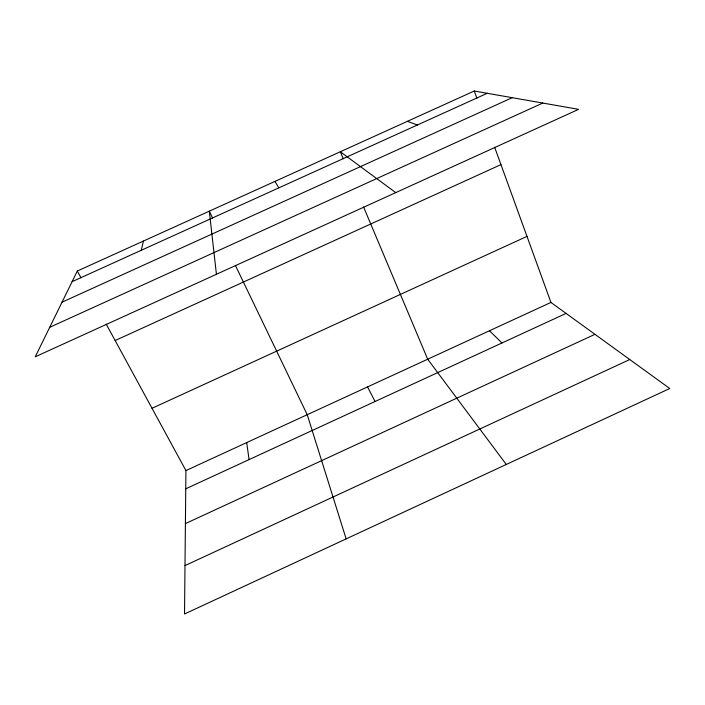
<?xml version="1.0" encoding="UTF-8"?>
<svg xmlns="http://www.w3.org/2000/svg" width="705" height="705" viewBox="0 0 705 705"><rect width="100%" height="100%" fill="white"/><g stroke="black" fill="none" stroke-linecap="round" stroke-linejoin="round"><path stroke-width="1.06" d="M106.217 324.124L185.926 470.579L184.525 613.993L669.75 388.508L550.94 302.436L494.654 147.23M141.282 250.275L143.432 241.048M77.312 271.037L35.25 356.8L578.585 109.346L474.262 91.007L77.312 271.037L80.996 277.796M185.415 523.595L594.958 334.329M185.001 565.595L629.75 359.532M185.926 470.579L550.94 302.436M185.75 488.803L566.089 313.408M152.016 408.283L526.987 236.387M115.144 340.533L500.955 164.609M62.049 302.172L512.235 97.678M49.72 327.305L542.797 103.053M72.104 281.665L487.234 93.289M407.419 121.322L417.36 124.996M395.743 192.615L340.312 151.76L343.264 158.784M489.429 330.777L502.013 342.956M506.287 464.472L427.697 359.215L363.551 206.935M274.932 181.414L278.827 187.856M367.569 386.904L375.051 401.506M212.619 218.065L209.306 211.174L216.426 274.289M235.355 265.318L307.23 414.699L346.146 538.884M474.262 91.007L476.853 98.162M246.688 442.59L249.076 459.598"/></g></svg>
